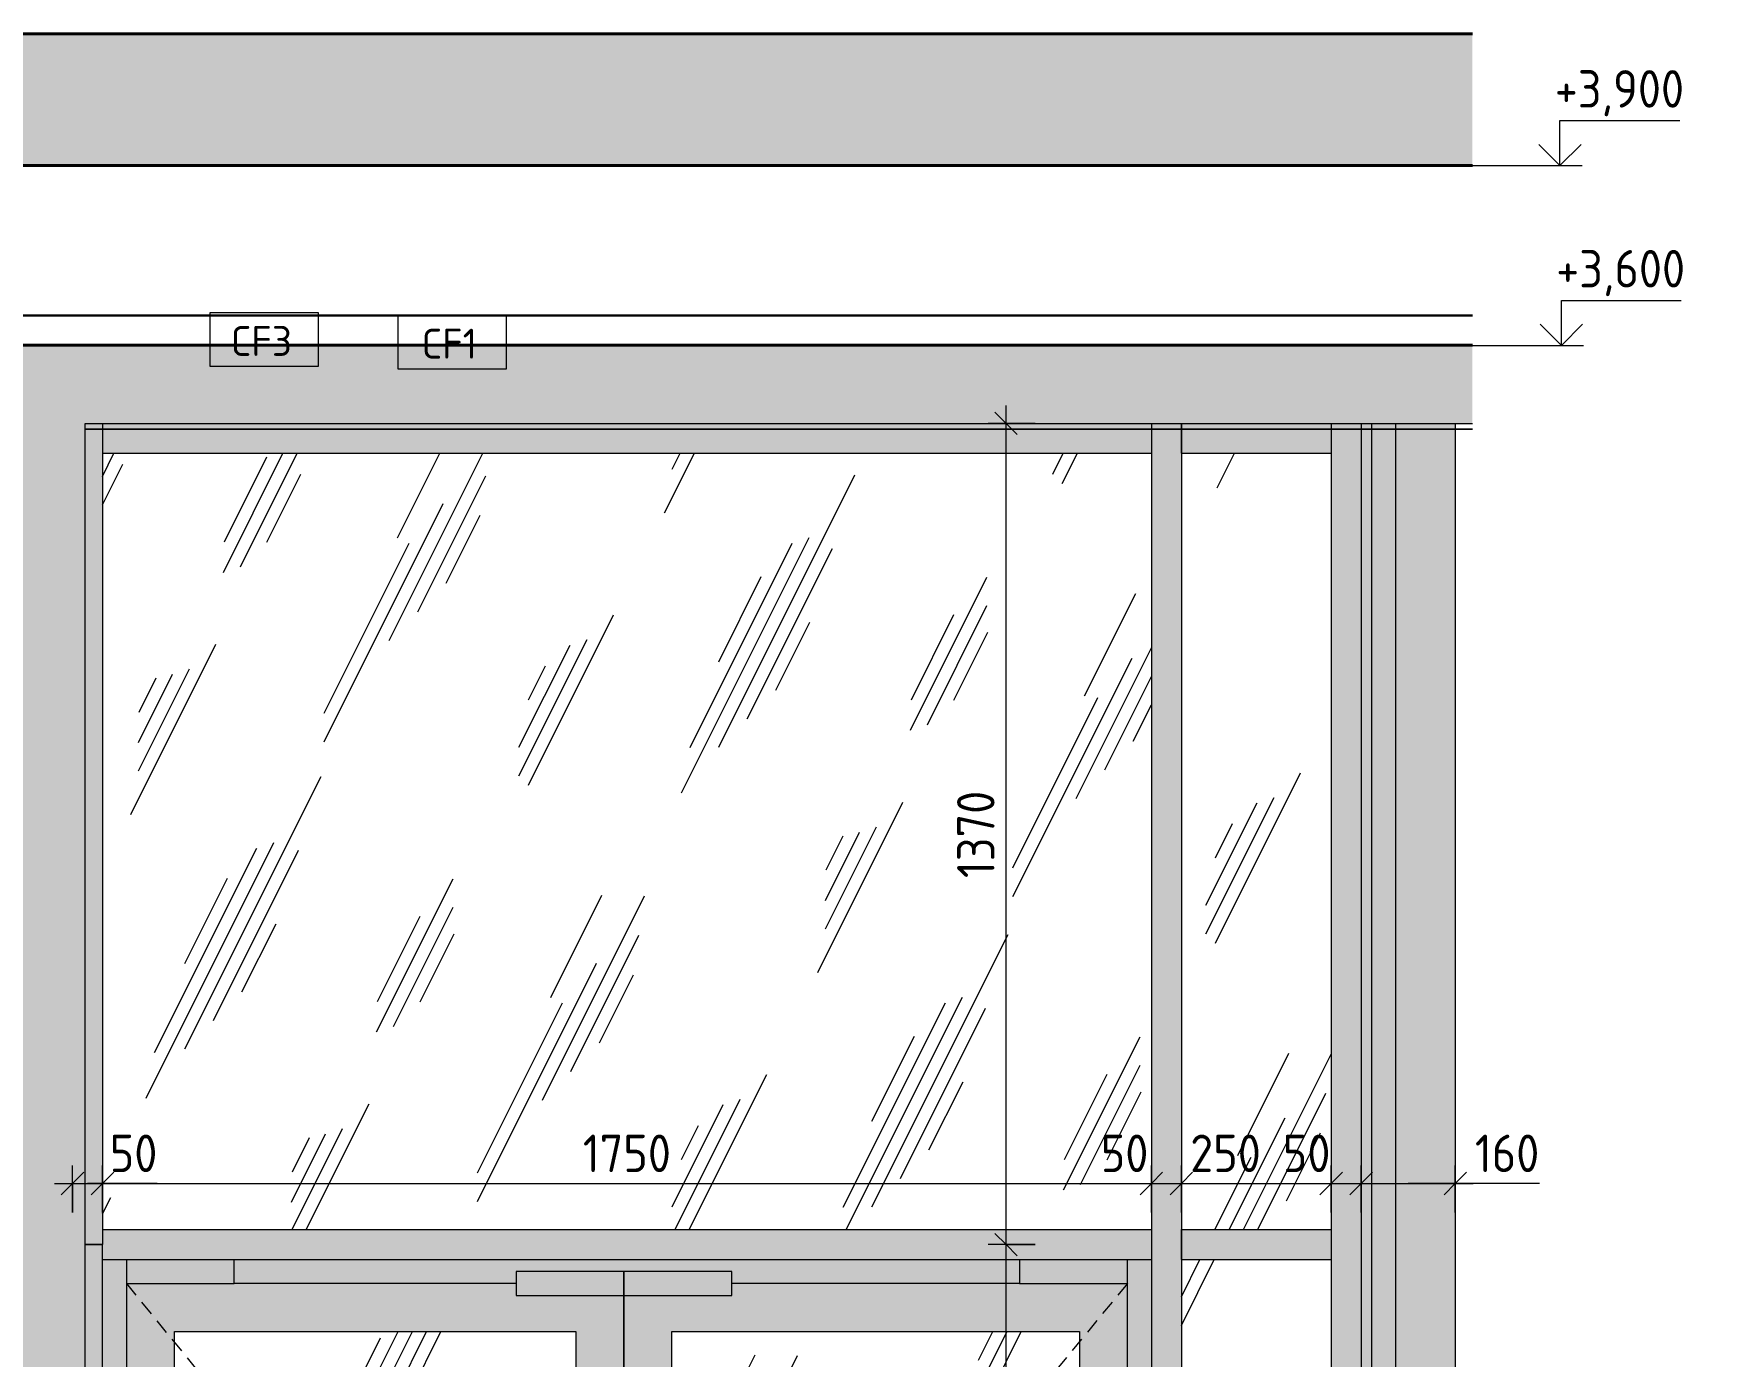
# Model space of a CAD drawing. Header units: millimetres. Extents: x 855 to 84199, y -1987 to 21700.
# Drawn here: x 81388 to 84199, y 1914 to 4120 of the extents above; entities that cross this region are included whole.
import ezdxf

# ---------------------------------------------------------------- set-up
doc = ezdxf.new("R2010")
doc.units = ezdxf.units.MM
doc.linetypes.add('200_ШТРИХ_ш1п0_6_', pattern=[40, 25, -15])
for name, color, linetype, lineweight in [('A-ANNO-DIMS', 7, 'Continuous', 9), ('A-ANNO-DIMS-25', 7, 'Continuous', 9), ('A-CLNG', 7, 'Continuous', 9), ('A-CLNG-IDEN', 7, 'Continuous', 9), ('A-DOOR', 7, 'Continuous', 9), ('A-DOOR-4', 7, '200_ШТРИХ_ш1п0_6_', 9), ('A-GLAZ-CURT', 7, 'Continuous', 9), ('A-GLAZ-CWMG', 7, 'Continuous', 9), ('A-WALL-PATT', 7, 'Continuous', 9), ('G-ANNO-DIMS', 7, 'Continuous', 9), ('G-ANNO-DIMS-1', 7, 'Continuous', 20), ('I-WALL', 7, 'Continuous', 9)]:
    doc.layers.add(name, color=color, linetype=linetype, lineweight=lineweight)
for name, color, linetype, lineweight, true_color in [('A-CLNG-FNSH-1', 7, 'Continuous', 30, 0x3c3c3c), ('A-FLOR-1', 7, 'Continuous', 9, 0x787878), ('A-FLOR-FNSH-1', 7, 'Continuous', 40, 0x3c3c3c)]:
    doc.layers.add(name, color=color, linetype=linetype, lineweight=lineweight, true_color=true_color)
doc.styles.add('GOST Common_6', font='GOST_Common.ttf', dxfattribs={"height": 50})
doc.styles.add('ISOCPEUR_2', font='isocpeur.ttf', dxfattribs={"width": 0.9, "height": 62.5})
doc.dimstyles.new('ISO-2_5_0_9К_БОЛЬШОЙ_1', dxfattribs={"dimscale": 304.8, "dimtxt": 62.248823, "dimasz": 0.123031, "dimexe": 0.098425, "dimexo": 0.246063, "dimgap": 0, "dimtad": 1, "dimdec": 0, "dimrnd": 10, "dimzin": 0, "dimdsep": 46, "dimtxsty": 'ISOCPEUR_2', "dimblk1": 'OBLIQUE', "dimblk2": 'OBLIQUE', "dimsah": 1, "dimcen": 0.09, "dimdle": 0.098425, "dimazin": 0, "dimtfac": 1, "dimtdec": 4, "dimtix": 1, "dimtmove": 0, "dimatfit": 3, "dimfxl": 1, "dimtvp": 1, "dimtolj": 1, "dimtzin": 0, "dimarcsym": 2})
doc.dimstyles.new('ISO-2_5_0_9К_БОЛЬШОЙ_2', dxfattribs={"dimscale": 304.8, "dimtxt": 62.248823, "dimasz": 0.123031, "dimexe": 0.098425, "dimexo": 0.246063, "dimgap": 0, "dimtad": 1, "dimdec": 0, "dimrnd": 10, "dimzin": 0, "dimdsep": 46, "dimtxsty": 'ISOCPEUR_2', "dimblk1": 'OBLIQUE', "dimblk2": 'OBLIQUE', "dimsah": 1, "dimcen": 0.09, "dimdle": 0.098425, "dimazin": 0, "dimtfac": 1, "dimtdec": 4, "dimtix": 1, "dimtmove": 1, "dimatfit": 3, "dimfxl": 1, "dimtvp": 1, "dimtolj": 1, "dimtzin": 0, "dimarcsym": 2})
doc.dimstyles.new('ISO-2_5_0_9К_БОЛЬШОЙ_3', dxfattribs={"dimscale": 304.8, "dimtxt": 62.248823, "dimasz": 0.123031, "dimexe": 0.098425, "dimexo": 0.246063, "dimgap": 0, "dimtad": 1, "dimdec": 0, "dimrnd": 10, "dimzin": 0, "dimdsep": 46, "dimtxsty": 'ISOCPEUR_2', "dimblk1": 'OBLIQUE', "dimblk2": 'OBLIQUE', "dimsah": 1, "dimcen": 0.09, "dimdle": 0.098425, "dimazin": 0, "dimtfac": 1, "dimtdec": 4, "dimtix": 1, "dimtmove": 2, "dimatfit": 3, "dimfxl": 1, "dimtvp": 1, "dimtolj": 1, "dimtzin": 0, "dimarcsym": 2})
pattern_1 = [(63.435, (-16324.75, 31.75), (-255.58, 766.75), [317.5, -190.5, 317.5, -190.5, -403.903]), (63.435, (-16324.75, 31.75), (-255.58, 766.75), [-1016, 127, -276.9]), (63.435, (-16340.6, 47.6), (-255.58, 766.75), [254, -317.5, 190.5, -190.5, -467.403]), (63.435, (-16340.6, 47.6), (-255.58, 766.75), [-952.5, 222.25, -245.15]), (63.435, (-16340.6, 95.25), (-255.58, 766.75), [190.5, -381, 127, -190.5, -530.903]), (63.435, (-16340.6, 95.25), (-255.58, 766.75), [-889, 285.75, -245.15]), (63.435, (-16293, 47.6), (-255.58, 766.75), [190.5, -381, 158.75, -6404.65]), (63.435, (-16245.37, 95.25), (-255.58, 766.75), [95.25, -476.25, 63.5, -6499.9]), (63.435, (-16324.75, 174.6), (-255.58, 766.75), [63.5, -476.25, 63.5, -254, -562.65]), (63.435, (-16324.75, 174.6), (-255.58, 766.75), [-857.25, 158.75, -403.9]), (63.435, (-16039, 127), (-255.58, 766.75), [317.5, -476.25, 381, -251.5]), (63.435, (-16039, 79.4), (-255.58, 766.75), [444.5, -317.5, 476.25, -188]), (63.435, (-16007.25, 95.25), (-255.58, 766.75), [508, -254, 381, -276.9]), (63.435, (-15959.6, 142.9), (-255.58, 766.75), [317.5, -444.5, 254, -403.9]), (63.435, (-16007.25, 238.1), (-255.58, 766.75), [158.75, -635, 190.5, -435.65]), (63.435, (-15912, 190.5), (-255.58, 766.75), [127, -635, 127, -530.9])]

# ---------------------------------------------------------------- blocks, each defined once
blk = doc.blocks.new('Прямоугольный импост - Импост структурный с накладкой - 160мм Темный-30756008-Развертка 1_60-6')
at = {"layer": 'A-GLAZ-CWMG'}
for points in [[(-16450, 0), (-16433, 0), (-16433, 2100), (-16450, 2100), (-16450, 40)], [(-16433, 0), (-16393, 0), (-16393, 2100), (-16433, 2100), (-16433, 1029.7)], [(-16393, 0), (-16293, 0), (-16293, 2100), (-16393, 2100), (-16393, 1029.7)]]:
    blk.add_hatch(color=256, dxfattribs=at).paths.add_polyline_path(points)
for p, q in [((-16433, 2100), (-16433, 0)), ((-16393, 2100), (-16393, 0)), ((-16293, 2100), (-16293, 0))]:
    blk.add_line(p, q, dxfattribs=at)
blk = doc.blocks.new('Прямоугольный импост - Импост структурный с накладкой - 160мм Темный-32356288-Развертка 1_60-6')
at = {"layer": 'A-GLAZ-CWMG'}
h = blk.add_hatch(color=256, dxfattribs=at)
h.paths.add_polyline_path([(-16500, 3420), (-16500, 3460), (-16750, 3460), (-16750, 3420), (-16545, 3420)])
h.paths.add_polyline_path([(-16545, 3461), (-16500, 3461), (-16500, 3470), (-16750, 3470), (-16750, 3461)])
for p, q in [((-16750, 3461), (-16750, 3470)), ((-16750, 3420), (-16750, 3460)), ((-16500, 3470), (-16500, 3461)), ((-16500, 3460), (-16500, 3420)), ((-16750, 3420), (-16500, 3420))]:
    blk.add_line(p, q, dxfattribs=at)
blk = doc.blocks.new('Прямоугольный импост - Импост структурный с накладкой - 160мм Темный-32356295-Развертка 1_60-6')
at = {"layer": 'A-GLAZ-CWMG'}
blk.add_hatch(color=256, dxfattribs=at).paths.add_polyline_path([(-16500, 0), (-16450, 0), (-16450, 2100), (-16500, 2100), (-16500, 40)])
for p, q in [((-16500, 2100), (-16500, 50)), ((-16450, 2100), (-16450, 0))]:
    blk.add_line(p, q, dxfattribs=at)
blk = doc.blocks.new('Дверь_Витражная_остекление_ - ВВ-15 остекление-32355915-Развертка 1_60-6')
at = {"layer": 'A-DOOR'}
h = blk.add_hatch(color=256, dxfattribs=at)
h.paths.add_polyline_path([(-18550, 0), (-18510, 0), (-18510, 2075), (-18550, 2075), (-18550, 150)])
h.paths.add_polyline_path([(-16825.6, 0), (-16800, 0), (-16800, 2075), (-16840, 2075), (-16840, 0)])
h.paths.add_polyline_path([(-17020, 2035), (-17020, 2075), (-18330, 2075), (-18330, 2035), (-17860, 2035), (-17860, 2055), (-17500, 2055), (-17500, 2035), (-17386.7, 2035)])
for points in [[(-18430, 2035), (-18330, 2035), (-18330, 2075), (-18510, 2075), (-18510, 2035), (-18509, 2035)], [(-17760, 2015), (-17680, 2015), (-17680, 2055), (-17860, 2055), (-17860, 2015)], [(-17660, 2015), (-17500, 2015), (-17500, 2055), (-17680, 2055), (-17680, 2015), (-17679.2, 2015)], [(-17020, 2035), (-16840, 2035), (-16840, 2075), (-17020, 2075), (-17020, 2040.2)]]:
    blk.add_hatch(color=256, dxfattribs=at).paths.add_polyline_path(points)
h = blk.add_hatch(color=256, dxfattribs=at)
h.paths.add_polyline_path([(-18510, 0), (-17680, 0), (-17680, 2015), (-17860, 2015), (-17860, 2035), (-18510, 2035), (-18510, 257.1)])
h.paths.add_polyline_path([(-17947.8, 150), (-18430, 150), (-18430, 1955), (-17760, 1955), (-17760, 150)])
h.paths.add_polyline_path([(-17740, 770), (-17740, 820), (-17735, 820), (-17735, 1177.5), (-17740, 1177.5), (-17740, 1227.5), (-17700, 1227.5), (-17700, 1177.5), (-17705, 1177.5), (-17705, 820), (-17700, 820), (-17700, 770), (-17739.3, 770)])
h = blk.add_hatch(color=256, dxfattribs=at)
h.paths.add_polyline_path([(-17680, 0), (-16840, 0), (-16840, 2035), (-17500, 2035), (-17500, 2015), (-17680, 2015), (-17680, 514.7)])
h.paths.add_polyline_path([(-17386.7, 150), (-17600, 150), (-17600, 1955), (-16920, 1955), (-16920, 150)])
h.paths.add_polyline_path([(-17630, 770), (-17660, 770), (-17660, 820), (-17655, 820), (-17655, 1177.5), (-17660, 1177.5), (-17660, 1227.5), (-17620, 1227.5), (-17620, 1177.5), (-17625, 1177.5), (-17625, 820), (-17620, 820), (-17620, 770), (-17626.3, 770)])
h = blk.add_hatch(dxfattribs=at)
h.set_pattern_fill('FP_39', color=256, style=0, pattern_type=2)
h.set_pattern_definition(pattern_1)
h.paths.add_polyline_path([(-17760, 150), (-17760, 1955), (-18430, 1955), (-18430, 150), (-17947.8, 150)])
h = blk.add_hatch(dxfattribs=at)
h.set_pattern_fill('FP_39', color=256, style=0, pattern_type=2)
h.set_pattern_definition(pattern_1)
h.paths.add_polyline_path([(-16920, 150), (-16920, 1955), (-17600, 1955), (-17600, 150), (-17386.7, 150)])
for p, q in [((-18510, 2075), (-18510, 2035)), ((-18330, 2035), (-18330, 2075)), ((-17680, 2055), (-17860, 2055)), ((-17860, 2055), (-17860, 2015)), ((-17680, 2015), (-17680, 2055)), ((-17500, 2055), (-17680, 2055)), ((-17680, 2055), (-17680, 2015)), ((-17500, 2015), (-17500, 2055)), ((-17020, 2075), (-17020, 2035)), ((-16840, 2035), (-16840, 2075)), ((-18510, 2035), (-18510, 0)), ((-18510, 2035), (-18330, 2035)), ((-17860, 2035), (-18330, 2035)), ((-17020, 2035), (-17500, 2035)), ((-17020, 2035), (-16840, 2035)), ((-16840, 0), (-16840, 2035)), ((-17860, 2015), (-17680, 2015)), ((-17680, 0), (-17680, 2015)), ((-17680, 2015), (-17680, 0)), ((-17680, 2015), (-17500, 2015)), ((-18430, 150), (-18430, 1955)), ((-18430, 1955), (-17760, 1955)), ((-17760, 1955), (-17760, 150)), ((-17600, 150), (-17600, 1955)), ((-17600, 1955), (-16920, 1955)), ((-16920, 1955), (-16920, 150)), ((-17740, 1227.5), (-17740, 1200)), ((-17740, 1227.5), (-17700, 1227.5)), ((-17700, 1200), (-17700, 1227.5)), ((-17660, 1227.5), (-17660, 1200)), ((-17620, 1227.5), (-17660, 1227.5)), ((-17620, 1200), (-17620, 1227.5)), ((-17700, 1200), (-17740, 1200)), ((-17740, 1200), (-17740, 1177.5)), ((-17735, 1200), (-17735, 800)), ((-17705, 800), (-17705, 1200)), ((-17700, 1177.5), (-17700, 1200)), ((-17620, 1200), (-17660, 1200)), ((-17660, 1200), (-17660, 1177.5)), ((-17655, 1200), (-17655, 800)), ((-17625, 800), (-17625, 1200)), ((-17620, 1177.5), (-17620, 1200)), ((-17740, 1177.5), (-17735, 1177.5)), ((-17705, 1177.5), (-17700, 1177.5)), ((-17655, 1177.5), (-17660, 1177.5)), ((-17620, 1177.5), (-17625, 1177.5)), ((-17740, 797.5), (-17740, 820)), ((-17740, 820), (-17735, 820)), ((-17705, 820), (-17700, 820)), ((-17700, 820), (-17700, 797.5)), ((-17655, 820), (-17660, 820)), ((-17660, 820), (-17660, 797.5)), ((-17620, 820), (-17625, 820)), ((-17620, 797.5), (-17620, 820)), ((-17740, 797.5), (-17740, 770)), ((-17740, 797.5), (-17700, 797.5)), ((-17705, 800), (-17735, 800)), ((-17700, 770), (-17700, 797.5)), ((-17660, 797.5), (-17660, 770)), ((-17660, 797.5), (-17620, 797.5)), ((-17625, 800), (-17655, 800)), ((-17620, 770), (-17620, 797.5)), ((-17700, 770), (-17740, 770)), ((-17620, 770), (-17660, 770)), ((-17760, 150), (-18430, 150)), ((-16920, 150), (-17600, 150))]:
    blk.add_line(p, q, dxfattribs=at)
at = {"layer": 'A-DOOR-4'}
for p, q in [((-18510, 2035), (-17735, 1084.9)), ((-16840, 2035), (-17625, 1084.1)), ((-17705, 1048.1), (-17680, 1017.5)), ((-17655, 1047.8), (-17680, 1017.5)), ((-17680, 1017.5), (-17705, 986.9)), ((-17680, 1017.5), (-17655, 987.2)), ((-17735, 950.1), (-18510, 0)), ((-17625, 950.9), (-16840, 0))]:
    blk.add_line(p, q, dxfattribs=at)
blk = doc.blocks.new('Системная панель - Стекло - 40мм-32356190-Развертка 1_60-6')
at = {"layer": 'A-GLAZ-CURT'}
h = blk.add_hatch(dxfattribs=at)
h.set_pattern_fill('FP_39', color=256, style=0, pattern_type=2)
h.set_pattern_definition(pattern_1)
h.paths.add_polyline_path([(-16500, 50), (-16500, 2075), (-16750, 2075), (-16750, 50)])
blk = doc.blocks.new('Прямоугольный импост - Импост структурный с накладкой - 160мм Темный-32356290-Развертка 1_60-6')
at = {"layer": 'A-GLAZ-CWMG'}
h = blk.add_hatch(color=256, dxfattribs=at)
h.paths.add_polyline_path([(-16800, 3420), (-16800, 3460), (-18550, 3460), (-18550, 3420), (-16825.6, 3420)])
h.paths.add_polyline_path([(-17386.7, 3461), (-16800, 3461), (-16800, 3470), (-18550, 3470), (-18550, 3461), (-18509, 3461)])
for p, q in [((-16800, 3470), (-16800, 3461)), ((-16800, 3460), (-16800, 3420)), ((-18550, 3420), (-16800, 3420))]:
    blk.add_line(p, q, dxfattribs=at)
blk = doc.blocks.new('Прямоугольный импост - Импост структурный с накладкой - 160мм Темный-32356291-Развертка 1_60-6')
at = {"layer": 'A-GLAZ-CWMG'}
blk.add_hatch(color=256, dxfattribs=at).paths.add_polyline_path([(-16760, 0), (-16750, 0), (-16750, 2100), (-16800, 2100), (-16800, 0)])
for p, q in [((-16800, 2100), (-16800, 0)), ((-16750, 2100), (-16750, 50))]:
    blk.add_line(p, q, dxfattribs=at)
blk = doc.blocks.new('Системная панель - Стекло - 40мм-32355908-Развертка 1_60-6')
at = {"layer": 'A-GLAZ-CURT'}
h = blk.add_hatch(dxfattribs=at)
h.set_pattern_fill('FP_39', color=256, style=0, pattern_type=2)
h.set_pattern_definition(pattern_1)
h.paths.add_polyline_path([(-16800, 2125), (-16800, 3420), (-18550, 3420), (-18550, 2125), (-16825.6, 2125)])
blk = doc.blocks.new('Системная панель - Стекло - 40мм-32356191-Развертка 1_60-6')
at = {"layer": 'A-GLAZ-CURT'}
h = blk.add_hatch(dxfattribs=at)
h.set_pattern_fill('FP_39', color=256, style=0, pattern_type=2)
h.set_pattern_definition(pattern_1)
h.paths.add_polyline_path([(-16750, 2125), (-16500, 2125), (-16500, 3420), (-16750, 3420), (-16750, 2575)])
blk = doc.blocks.new('Прямоугольный импост - Импост структурный с накладкой - 160мм Темный-32356297-Развертка 1_60-6')
at = {"layer": 'A-GLAZ-CWMG'}
h = blk.add_hatch(color=256, dxfattribs=at)
h.paths.add_polyline_path([(-16490, 2100), (-16450, 2100), (-16450, 3460), (-16500, 3460), (-16500, 2100)])
h.paths.add_polyline_path([(-16490, 3461), (-16450, 3461), (-16450, 3470), (-16500, 3470), (-16500, 3461)])
for p, q in [((-16500, 3470), (-16500, 3461)), ((-16500, 3460), (-16500, 2100)), ((-16450, 3470), (-16450, 3461)), ((-16450, 3460), (-16450, 2100))]:
    blk.add_line(p, q, dxfattribs=at)
blk = doc.blocks.new('Прямоугольный импост - Импост структурный с накладкой - 190мм-32819424-Развертка 1_60-6')
at = {"layer": 'A-GLAZ-CWMG'}
blk.add_hatch(color=256, dxfattribs=at).paths.add_polyline_path([(-18579, 0), (-18550, 0), (-18550, 2100), (-18579, 2100), (-18579, 0)])
for p in [(-18579, 2100), (-18550, 0)]:
    blk.add_line(p, (-18550, 2100), dxfattribs=at)
blk = doc.blocks.new('Прямоугольный импост - Импост структурный с накладкой - 160мм Темный-32356292-Развертка 1_60-6')
at = {"layer": 'A-GLAZ-CWMG'}
blk.add_hatch(color=256, dxfattribs=at).paths.add_polyline_path([(-18550, 2075), (-16800, 2075), (-16800, 2125), (-18550, 2125), (-18550, 2085)])
for p, q in [((-18550, 2125), (-16800, 2125)), ((-16800, 2125), (-16800, 2075)), ((-18550, 2075), (-16800, 2075))]:
    blk.add_line(p, q, dxfattribs=at)
blk = doc.blocks.new('Прямоугольный импост - Импост структурный с накладкой - 160мм Темный-30755837-Развертка 1_60-6')
at = {"layer": 'A-GLAZ-CWMG'}
blk.add_hatch(color=256, dxfattribs=at).paths.add_polyline_path([(-16750, 2075), (-16500, 2075), (-16500, 2125), (-16750, 2125), (-16750, 2085)])
for p, q in [((-16750, 2075), (-16750, 2125)), ((-16750, 2125), (-16500, 2125)), ((-16500, 2125), (-16500, 2075)), ((-16750, 2075), (-16500, 2075))]:
    blk.add_line(p, q, dxfattribs=at)
blk = doc.blocks.new('Прямоугольный импост - Импост структурный с накладкой - 190мм-32819423-Развертка 1_60-6')
at = {"layer": 'A-GLAZ-CWMG'}
h = blk.add_hatch(color=256, dxfattribs=at)
h.paths.add_polyline_path([(-18572.4, 2100), (-18550, 2100), (-18550, 3460), (-18579, 3460), (-18579, 2100)])
h.paths.add_polyline_path([(-18550, 3461), (-18550, 3470), (-18579, 3470), (-18579, 3461), (-18560, 3461)])
for p, q in [((-18550, 3470), (-18550, 3461)), ((-18550, 3460), (-18550, 2100)), ((-18550, 2100), (-18579, 2100))]:
    blk.add_line(p, q, dxfattribs=at)
blk = doc.blocks.new('Прямоугольный импост - Импост структурный с накладкой - 160мм Темный-32356294-Развертка 1_60-6')
at = {"layer": 'A-GLAZ-CWMG'}
h = blk.add_hatch(color=256, dxfattribs=at)
h.paths.add_polyline_path([(-16750, 2100), (-16750, 3460), (-16800, 3460), (-16800, 2100), (-16760, 2100)])
h.paths.add_polyline_path([(-16750, 3461), (-16750, 3470), (-16800, 3470), (-16800, 3461), (-16760, 3461)])
for p, q in [((-16800, 3470), (-16800, 3461)), ((-16800, 3460), (-16800, 2100)), ((-16750, 3470), (-16750, 3461)), ((-16750, 3460), (-16750, 2100))]:
    blk.add_line(p, q, dxfattribs=at)
blk = doc.blocks.new('Прямоугольный импост - Импост структурный с накладкой - 160мм Темный-32352607-Развертка 1_60-6')
at = {"layer": 'A-GLAZ-CWMG'}
h = blk.add_hatch(color=256, dxfattribs=at)
h.paths.add_polyline_path([(-16433, 2100), (-16433, 3460), (-16450, 3460), (-16450, 2100)])
h.paths.add_polyline_path([(-16450, 3461), (-16433, 3461), (-16433, 3470), (-16450, 3470)])
h = blk.add_hatch(color=256, dxfattribs=at)
h.paths.add_polyline_path([(-16393, 2100), (-16393, 3460), (-16433, 3460), (-16433, 2100)])
h.paths.add_polyline_path([(-16393, 3461), (-16393, 3470), (-16433, 3470), (-16433, 3461), (-16404.7, 3461)])
h = blk.add_hatch(color=256, dxfattribs=at)
h.paths.add_polyline_path([(-16393, 2100), (-16293, 2100), (-16293, 3460), (-16393, 3460), (-16393, 2115)])
h.paths.add_polyline_path([(-16293, 3461), (-16293, 3470), (-16393, 3470), (-16393, 3461)])
for p, q in [((-16433, 3470), (-16433, 3461)), ((-16433, 3460), (-16433, 2100)), ((-16393, 3470), (-16393, 3461)), ((-16393, 3460), (-16393, 2100)), ((-16293, 3470), (-16293, 3461)), ((-16293, 3460), (-16293, 2100))]:
    blk.add_line(p, q, dxfattribs=at)
blk = doc.blocks.new('М_потолков - Марка_ Имя типа-25382930-Развертка 1_60-6')
at = {"layer": 'A-CLNG-IDEN'}
for p, q in [((-17876, 3650.1), (-18057.3, 3650.1)), ((-18057.3, 3650.1), (-18057.3, 3560.7)), ((-17876, 3560.7), (-17876, 3650.1)), ((-18057.3, 3560.7), (-17876, 3560.7))]:
    blk.add_line(p, q, dxfattribs=at)
blk = doc.blocks.new('DIMBLOCK119-Развертка 1_60-6')
at = {"layer": 'A-ANNO-DIMS-25', "lineweight": 20}
for p, q in [((83010.6, 2100), (82991.8, 2118.8)), ((83010.6, 2100), (83029.3, 2081.2)), ((83010.6, 0), (82991.8, 18.8)), ((83010.6, 0), (83029.3, -18.8))]:
    blk.add_line(p, q, dxfattribs=at)
at = {"layer": 'A-ANNO-DIMS-25'}
for p, q in [((83059.1, 2100), (82980.6, 2100)), ((83010.6, -30), (83010.6, 2100)), ((83010.6, 2100), (83059.1, 2100)), ((83059.1, 0), (82980.6, 0)), ((83010.6, 0), (83059.1, 0))]:
    blk.add_line(p, q, dxfattribs=at)
at = {"layer": 'A-ANNO-DIMS-25', "color": 0, "insert": (82928.9, 976.4), "char_height": 62.5, "width": 176.691, "attachment_point": 1, "rotation": 90, "line_spacing_factor": 1.149209, "style": 'ISOCPEUR_2'}
blk.add_mtext('2100', dxfattribs=at)
blk = doc.blocks.new('_Oblique')
at = {"color": 0, "linetype": 'ByBlock', "lineweight": -2}
blk.add_line((-0.5, -0.5), (0.5, 0.5), dxfattribs=at)
blk = doc.blocks.new('DIMBLOCK120-Развертка 1_60-6')
at = {"layer": 'A-ANNO-DIMS-25', "lineweight": 20}
for p, q in [((83010.6, 3470), (82991.8, 3488.8)), ((83010.6, 3470), (83029.3, 3451.2)), ((83010.6, 2100), (82991.8, 2118.8)), ((83010.6, 2100), (83029.3, 2081.2))]:
    blk.add_line(p, q, dxfattribs=at)
at = {"layer": 'A-ANNO-DIMS-25'}
for p, q in [((83010.6, 2100), (83010.6, 3500)), ((83059.1, 3470), (82980.6, 3470)), ((83010.6, 3470), (83059.1, 3470)), ((83059.1, 2100), (82980.6, 2100)), ((83010.6, 2100), (83059.1, 2100))]:
    blk.add_line(p, q, dxfattribs=at)
at = {"layer": 'A-ANNO-DIMS-25', "color": 0, "insert": (82928.9, 2711.4), "char_height": 62.5, "width": 176.691, "attachment_point": 1, "rotation": 90, "line_spacing_factor": 1.149209, "style": 'ISOCPEUR_2'}
blk.add_mtext('1370', dxfattribs=at)
blk = doc.blocks.new('DIMBLOCK121-Развертка 1_60-6')
at = {"layer": 'A-ANNO-DIMS-25'}
for p, q in [((81453.1, 2153.4), (81453.1, 2231.8)), ((81503.1, 2153.4), (81503.1, 2231.8)), ((81423.1, 2201.8), (81503.1, 2201.8)), ((81453.1, 2201.8), (81453.1, 2153.4)), ((81490.2, 2201.8), (81478.1, 2201.8)), ((81594.3, 2201.8), (81490.2, 2201.8)), ((81503.1, 2201.8), (81503.1, 2153.4))]:
    blk.add_line(p, q, dxfattribs=at)
at = {"layer": 'A-ANNO-DIMS-25', "lineweight": 20}
for p, q in [((81453.1, 2201.8), (81471.8, 2220.6)), ((81503.1, 2201.8), (81521.8, 2220.6)), ((81453.1, 2201.8), (81434.3, 2183.1)), ((81503.1, 2201.8), (81484.3, 2183.1))]:
    blk.add_line(p, q, dxfattribs=at)
at = {"layer": 'A-ANNO-DIMS-25', "color": 0, "insert": (81515.2, 2283.5), "char_height": 62.5, "width": 94.81, "attachment_point": 1, "line_spacing_factor": 1.149209, "style": 'ISOCPEUR_2'}
blk.add_mtext('50', dxfattribs=at)
blk = doc.blocks.new('DIMBLOCK122-Развертка 1_60-6')
at = {"layer": 'A-ANNO-DIMS-25'}
for p, q in [((81503.1, 2153.4), (81503.1, 2231.8)), ((83253.1, 2153.4), (83253.1, 2231.8)), ((81503.1, 2201.8), (83253.1, 2201.8)), ((81503.1, 2201.8), (81503.1, 2153.4)), ((83253.1, 2201.8), (83253.1, 2153.4))]:
    blk.add_line(p, q, dxfattribs=at)
at = {"layer": 'A-ANNO-DIMS-25', "lineweight": 20}
for p, q in [((81503.1, 2201.8), (81521.8, 2220.6)), ((83253.1, 2201.8), (83271.8, 2220.6)), ((81503.1, 2201.8), (81484.3, 2183.1)), ((83253.1, 2201.8), (83234.3, 2183.1))]:
    blk.add_line(p, q, dxfattribs=at)
at = {"layer": 'A-ANNO-DIMS-25', "color": 0, "insert": (82304.5, 2283.5), "char_height": 62.5, "width": 176.691, "attachment_point": 1, "line_spacing_factor": 1.149209, "style": 'ISOCPEUR_2'}
blk.add_mtext('1750', dxfattribs=at)
blk = doc.blocks.new('DIMBLOCK123-Развертка 1_60-6')
at = {"layer": 'A-ANNO-DIMS-25'}
for p, q in [((83253.1, 2153.4), (83253.1, 2231.8)), ((83303.1, 2153.4), (83303.1, 2231.8)), ((83168.6, 2201.8), (83272.6, 2201.8)), ((83253.1, 2201.8), (83303.1, 2201.8)), ((83253.1, 2201.8), (83253.1, 2153.4)), ((83272.6, 2201.8), (83278.1, 2201.8)), ((83303.1, 2201.8), (83303.1, 2153.4))]:
    blk.add_line(p, q, dxfattribs=at)
at = {"layer": 'A-ANNO-DIMS-25', "lineweight": 20}
for p, q in [((83253.1, 2201.8), (83271.8, 2220.6)), ((83303.1, 2201.8), (83321.8, 2220.6)), ((83253.1, 2201.8), (83234.3, 2183.1)), ((83303.1, 2201.8), (83284.3, 2183.1))]:
    blk.add_line(p, q, dxfattribs=at)
at = {"layer": 'A-ANNO-DIMS-25', "color": 0, "insert": (83168.6, 2283.5), "char_height": 62.5, "width": 94.81, "attachment_point": 1, "line_spacing_factor": 1.149209, "style": 'ISOCPEUR_2'}
blk.add_mtext('50', dxfattribs=at)
blk = doc.blocks.new('DIMBLOCK124-Развертка 1_60-6')
at = {"layer": 'A-ANNO-DIMS-25'}
for p, q in [((83303.1, 2153.4), (83303.1, 2231.8)), ((83553.1, 2153.4), (83553.1, 2231.8)), ((83303.1, 2201.8), (83553.1, 2201.8)), ((83303.1, 2201.8), (83303.1, 2153.4)), ((83553.1, 2201.8), (83553.1, 2153.4))]:
    blk.add_line(p, q, dxfattribs=at)
at = {"layer": 'A-ANNO-DIMS-25', "lineweight": 20}
for p, q in [((83303.1, 2201.8), (83321.8, 2220.6)), ((83553.1, 2201.8), (83571.8, 2220.6)), ((83303.1, 2201.8), (83284.3, 2183.1)), ((83553.1, 2201.8), (83534.3, 2183.1))]:
    blk.add_line(p, q, dxfattribs=at)
at = {"layer": 'A-ANNO-DIMS-25', "color": 0, "insert": (83317.8, 2283.5), "char_height": 62.5, "width": 142.215, "attachment_point": 1, "line_spacing_factor": 1.149209, "style": 'ISOCPEUR_2'}
blk.add_mtext('250', dxfattribs=at)
blk = doc.blocks.new('DIMBLOCK125-Развертка 1_60-6')
at = {"layer": 'A-ANNO-DIMS-25'}
for p, q in [((83553.1, 2153.4), (83553.1, 2231.8)), ((83603.1, 2153.4), (83603.1, 2231.8)), ((83472.3, 2201.8), (83576.4, 2201.8)), ((83553.1, 2201.8), (83603.1, 2201.8)), ((83553.1, 2201.8), (83553.1, 2153.4)), ((83576.4, 2201.8), (83578.1, 2201.8)), ((83603.1, 2201.8), (83603.1, 2153.4))]:
    blk.add_line(p, q, dxfattribs=at)
at = {"layer": 'A-ANNO-DIMS-25', "lineweight": 20}
for p, q in [((83553.1, 2201.8), (83571.8, 2220.6)), ((83603.1, 2201.8), (83621.8, 2220.6)), ((83553.1, 2201.8), (83534.3, 2183.1)), ((83603.1, 2201.8), (83584.3, 2183.1))]:
    blk.add_line(p, q, dxfattribs=at)
at = {"layer": 'A-ANNO-DIMS-25', "color": 0, "insert": (83472.3, 2283.5), "char_height": 62.5, "width": 94.81, "attachment_point": 1, "line_spacing_factor": 1.149209, "style": 'ISOCPEUR_2'}
blk.add_mtext('50', dxfattribs=at)
blk = doc.blocks.new('DIMBLOCK126-Развертка 1_60-6')
at = {"layer": 'A-ANNO-DIMS-25'}
for p, q in [((83603.1, 2153.4), (83603.1, 2231.8)), ((83760.1, 2153.4), (83760.1, 2231.8)), ((83603.1, 2201.8), (83790.1, 2201.8)), ((83603.1, 2201.8), (83603.1, 2153.4)), ((83767.8, 2201.8), (83681.6, 2201.8)), ((83760.1, 2201.8), (83760.1, 2153.4)), ((83900.6, 2201.8), (83767.8, 2201.8))]:
    blk.add_line(p, q, dxfattribs=at)
at = {"layer": 'A-ANNO-DIMS-25', "lineweight": 20}
for p, q in [((83603.1, 2201.8), (83621.8, 2220.6)), ((83760.1, 2201.8), (83778.8, 2220.6)), ((83603.1, 2201.8), (83584.3, 2183.1)), ((83760.1, 2201.8), (83741.3, 2183.1))]:
    blk.add_line(p, q, dxfattribs=at)
at = {"layer": 'A-ANNO-DIMS-25', "color": 0, "insert": (83792.8, 2283.5), "char_height": 62.5, "width": 129.286, "attachment_point": 1, "line_spacing_factor": 1.149209, "style": 'ISOCPEUR_2'}
blk.add_mtext('160', dxfattribs=at)
blk = doc.blocks.new('Высотные отметки - Стрелка_Верх-17668718-Развертка 1_60-6')
at = {"layer": 'G-ANNO-DIMS'}
for p, q in [((-20916.2, 75), (-21116.2, 75)), ((-20916.2, 0), (-20916.2, 75)), ((-20878.3, 0), (-20953.3, 0))]:
    blk.add_line(p, q, dxfattribs=at)
at = {"layer": 'G-ANNO-DIMS-1'}
for q in [(-20951.6, 35.4), (-20880.9, 35.4)]:
    blk.add_line((-20916.2, 0), q, dxfattribs=at)

msp = doc.modelspace()

# ---------------------------------------------------------------- hatches: boundary and pattern name
at = {"layer": 'A-CLNG'}
msp.add_hatch(color=256, dxfattribs=at).paths.add_polyline_path([(83253.1, 3460), (83788.6, 3460), (83788.6, 3461), (81474.1, 3461), (81474.1, 3460), (83227.5, 3460)])
at = {"layer": 'A-FLOR-1'}
h = msp.add_hatch(dxfattribs=at)
h.set_pattern_fill('FP_38', color=256, style=0, pattern_type=2)
h.set_pattern_definition([(45, (83664.85, 0), (-14.25598, 14.25598), []), (45, (83679.106, 0), (-14.25598, 14.25598), [25.202, -5.04, 0.8382, -4.202])])
h.paths.add_polyline_path([(83788.6, 3900), (83788.6, 4120), (79299.6, 4120), (79299.6, 3900), (83227.5, 3900)])
at = {"layer": 'A-WALL-PATT'}
msp.add_hatch(color=256, dxfattribs=at).paths.add_polyline_path([(81403.8, 100), (81474.1, 100), (81474.1, 3470), (83788.6, 3470), (83788.6, 3600), (80933.1, 3600), (80933.1, 3599.1), (80934.1, 3599.1), (80934.1, 3450), (80933.1, 3450), (80933.1, 3400), (80883.6, 3400), (80883.6, 500.6), (81388.3, 500.6), (81388.4, 100)])

# ---------------------------------------------------------------- linework, layer by layer
at = {"layer": 'A-CLNG'}
for p, q in [((81474.1, 3461), (83788.6, 3461)), ((83788.6, 3460), (81474.1, 3460))]:
    msp.add_line(p, q, dxfattribs=at)
at = {"layer": 'A-CLNG-FNSH-1'}
for p, q in [((83788.6, 3650), (80933.1, 3650)), ((83788.6, 3601), (80933.1, 3601)), ((80933.1, 3600), (83788.6, 3600))]:
    msp.add_line(p, q, dxfattribs=at)
at = {"layer": 'A-FLOR-FNSH-1'}
for p, q in [((83788.6, 4120), (79299.6, 4120)), ((79299.6, 3900), (83788.6, 3900))]:
    msp.add_line(p, q, dxfattribs=at)
at = {"layer": 'G-ANNO-DIMS'}
for p, q in [((83743.6, 3900), (83876.7, 3900)), ((83876.7, 3900), (83934.8, 3900)), ((83750, 3600), (83827.2, 3600)), ((83827.2, 3600), (83937.2, 3600))]:
    msp.add_line(p, q, dxfattribs=at)
at = {"layer": 'I-WALL'}
for p, q in [((81474.1, 100), (81474.1, 3470)), ((81474.1, 3470), (83788.6, 3470))]:
    msp.add_line(p, q, dxfattribs=at)

# ---------------------------------------------------------------- block references
at = {"layer": 'A-CLNG-IDEN'}
for p in [(99739.6, 4.5), (100053.1, 0)]:
    msp.add_blockref('М_потолков - Марка_ Имя типа-25382930-Развертка 1_60-6', p, dxfattribs=at)
at = {"layer": 'A-DOOR'}
msp.add_blockref('Дверь_Витражная_остекление_ - ВВ-15 остекление-32355915-Развертка 1_60-6', (100053.1, 0), dxfattribs=at)
at = {"layer": 'A-GLAZ-CURT'}
for name in ['Системная панель - Стекло - 40мм-32355908-Развертка 1_60-6', 'Системная панель - Стекло - 40мм-32356191-Развертка 1_60-6', 'Системная панель - Стекло - 40мм-32356190-Развертка 1_60-6']:
    msp.add_blockref(name, (100053.1, 0), dxfattribs=at)
at = {"layer": 'A-GLAZ-CWMG'}
for name in ['Прямоугольный импост - Импост структурный с накладкой - 190мм-32819423-Развертка 1_60-6', 'Прямоугольный импост - Импост структурный с накладкой - 160мм Темный-32356290-Развертка 1_60-6', 'Прямоугольный импост - Импост структурный с накладкой - 160мм Темный-32356294-Развертка 1_60-6', 'Прямоугольный импост - Импост структурный с накладкой - 160мм Темный-32356288-Развертка 1_60-6', 'Прямоугольный импост - Импост структурный с накладкой - 160мм Темный-32356297-Развертка 1_60-6', 'Прямоугольный импост - Импост структурный с накладкой - 160мм Темный-32352607-Развертка 1_60-6', 'Прямоугольный импост - Импост структурный с накладкой - 160мм Темный-32356292-Развертка 1_60-6', 'Прямоугольный импост - Импост структурный с накладкой - 160мм Темный-30755837-Развертка 1_60-6', 'Прямоугольный импост - Импост структурный с накладкой - 190мм-32819424-Развертка 1_60-6', 'Прямоугольный импост - Импост структурный с накладкой - 160мм Темный-32356291-Развертка 1_60-6', 'Прямоугольный импост - Импост структурный с накладкой - 160мм Темный-32356295-Развертка 1_60-6', 'Прямоугольный импост - Импост структурный с накладкой - 160мм Темный-30756008-Развертка 1_60-6']:
    msp.add_blockref(name, (100053.1, 0), dxfattribs=at)
at = {"layer": 'G-ANNO-DIMS', "extrusion": (0, 0, -1)}
for p in [(-63018.6, 3900), (-63021, 3600)]:
    msp.add_blockref('Высотные отметки - Стрелка_Верх-17668718-Развертка 1_60-6', p, dxfattribs=at)

# ---------------------------------------------------------------- texts
at = {"layer": 'A-CLNG-IDEN', "char_height": 50, "attachment_point": 1, "style": 'GOST Common_6'}
for s, insert, width in [('CF3', (81717.3, 3632.4), 130.274), ('CF1', (82035.7, 3627.9), 118.249)]:
    msp.add_mtext(s, dxfattribs=dict(at, insert=insert, width=width))

# ---------------------------------------------------------------- dimensions: what is measured, and where the dimension line sits
at = {"layer": 'A-ANNO-DIMS'}
for base, p1, p2, override, picture, middle in [((83010.6, 3470), (82984.1, 2100), (82984.1, 3470), {"dimpost": '<>', "dimfxl": 1370}, 'DIMBLOCK120-Развертка 1_60-6', (82979.3, 2785)), ((83010.6, 2100), (82984.1, 0), (82984.1, 2100), {"dimpost": '<>', "dimfxl": 2100}, 'DIMBLOCK119-Развертка 1_60-6', (82979.3, 1050))]:
    dim = msp.add_linear_dim(base=base, p1=p1, p2=p2, angle=90, dimstyle='ISO-2_5_0_9К_БОЛЬШОЙ_1', override=override, dxfattribs=at)
    dim.commit()
    dim.dimension.update_dxf_attribs({"geometry": picture, "text_midpoint": middle})
for base, p1, p2, dimstyle, override, picture, middle in [((81503.1, 2201.8), (81453.1, 2228.4), (81503.1, 2228.4), 'ISO-2_5_0_9К_БОЛЬШОЙ_2', {"dimpost": '<>', "dimfxl": 49.999995}, 'DIMBLOCK121-Развертка 1_60-6', (81562.6, 2241.8)), ((83303.1, 2201.8), (83253.1, 2228.4), (83303.1, 2228.4), 'ISO-2_5_0_9К_БОЛЬШОЙ_2', {"dimpost": '<>', "dimfxl": 50}, 'DIMBLOCK123-Развертка 1_60-6', (83216, 2241.8)), ((83553.1, 2201.8), (83303.1, 2228.4), (83553.1, 2228.4), 'ISO-2_5_0_9К_БОЛЬШОЙ_3', {"dimpost": '<>', "dimfxl": 250.000023}, 'DIMBLOCK124-Развертка 1_60-6', (83388.9, 2241.8)), ((83603.1, 2201.8), (83553.1, 2228.4), (83603.1, 2228.4), 'ISO-2_5_0_9К_БОЛЬШОЙ_2', {"dimpost": '<>', "dimfxl": 50}, 'DIMBLOCK125-Развертка 1_60-6', (83519.7, 2241.8)), ((83760.1, 2201.8), (83603.1, 2228.4), (83760.1, 2228.4), 'ISO-2_5_0_9К_БОЛЬШОЙ_2', {"dimpost": '<>', "dimfxl": 157}, 'DIMBLOCK126-Развертка 1_60-6', (83857.5, 2241.8))]:
    dim = msp.add_linear_dim(base=base, p1=p1, p2=p2, dimstyle=dimstyle, override=override, dxfattribs=at)
    dim.commit()
    dim.dimension.update_dxf_attribs({"geometry": picture, "text_midpoint": middle, "dimtype": 160})
dim = msp.add_linear_dim(base=(83253.1, 2201.8), p1=(81503.1, 2228.4), p2=(83253.1, 2228.4), dimstyle='ISO-2_5_0_9К_БОЛЬШОЙ_1', override={"dimpost": '<>', "dimfxl": 1750}, dxfattribs=at)
dim.commit()
dim.dimension.update_dxf_attribs({"geometry": 'DIMBLOCK122-Развертка 1_60-6', "text_midpoint": (82378.1, 2233.1)})

# ---------------------------------------------------------------- next in the draw order: texts
at = {"layer": 'G-ANNO-DIMS', "char_height": 62.5, "width": 254.705, "attachment_point": 1, "line_spacing_factor": 1.149209, "style": 'ISOCPEUR_2', "bg_fill": 3, "box_fill_scale": 1.25, "bg_fill_color": 256, "bg_fill_true_color": 13158600, "bg_fill_transparency": 0}
for s, insert in [('+3,900', (83926.2, 4059.2)), ('+3,600', (83928.6, 3759.2))]:
    msp.add_mtext(s, dxfattribs=dict(at, insert=insert))

doc.saveas('drawing.dxf')
